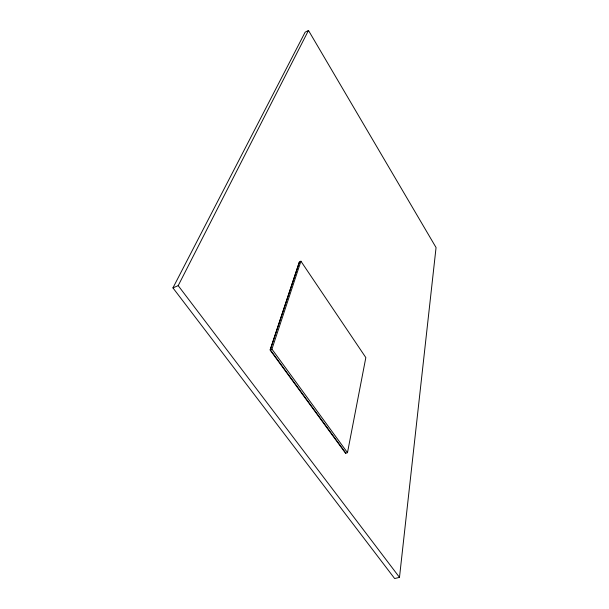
<?xml version="1.0" encoding="UTF-8"?>
<svg xmlns="http://www.w3.org/2000/svg" width="609" height="609" viewBox="0 0 609 609"><rect width="100%" height="100%" fill="white"/><g stroke="black" fill="none" stroke-linecap="round" stroke-linejoin="round"><path stroke-width="0.91" d="M399.489 577.355L436.059 247.551L308.481 30.45L305.124 32.208L172.941 287.89L394.662 578.55L399.489 577.355L178.201 285.636L308.481 30.45M347.48 452.67L365.834 357.582L300.922 261.223L299.476 261.824L270.289 349.733L345.897 453.165L347.48 452.67L271.926 349.124L300.922 261.223M299.293 262.076L270.084 350.046L345.722 453.484M172.941 287.89L178.201 285.636M270.289 349.733L271.926 349.124"/></g></svg>
